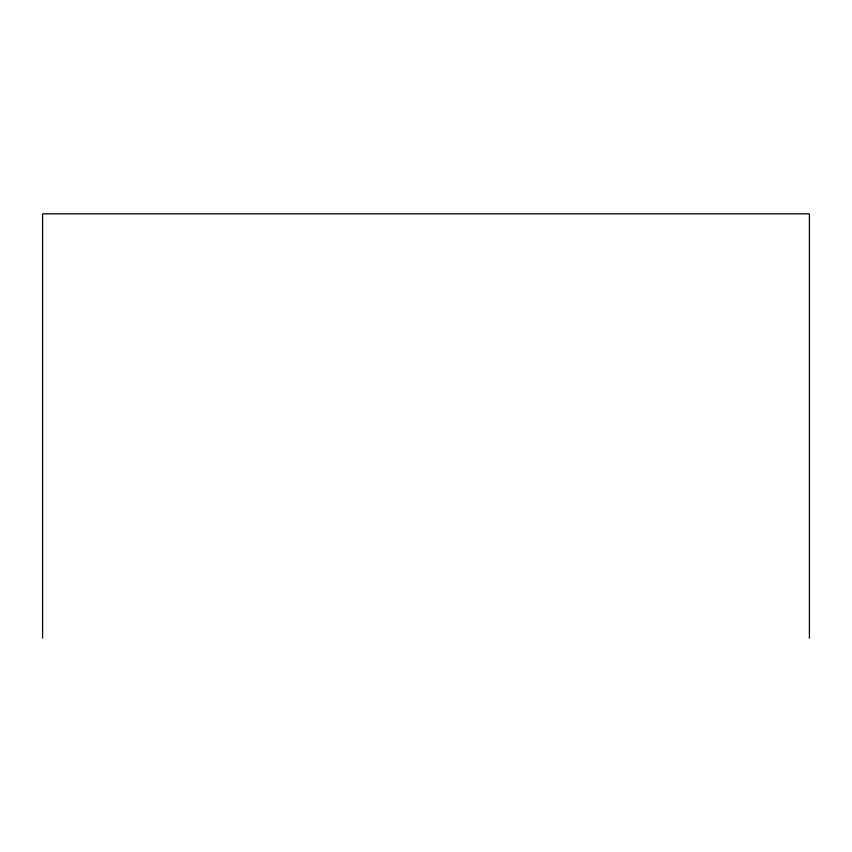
<?xml version="1.0" encoding="UTF-8"?>
<svg xmlns="http://www.w3.org/2000/svg" width="852" height="852" viewBox="0 0 852 852"><rect width="100%" height="100%" fill="white"/><g stroke="black" fill="none" stroke-linecap="round" stroke-linejoin="round"><path stroke-width="1.28" d="M809.4 638.159L809.4 213.841L42.6 213.841L42.6 638.159"/></g></svg>
